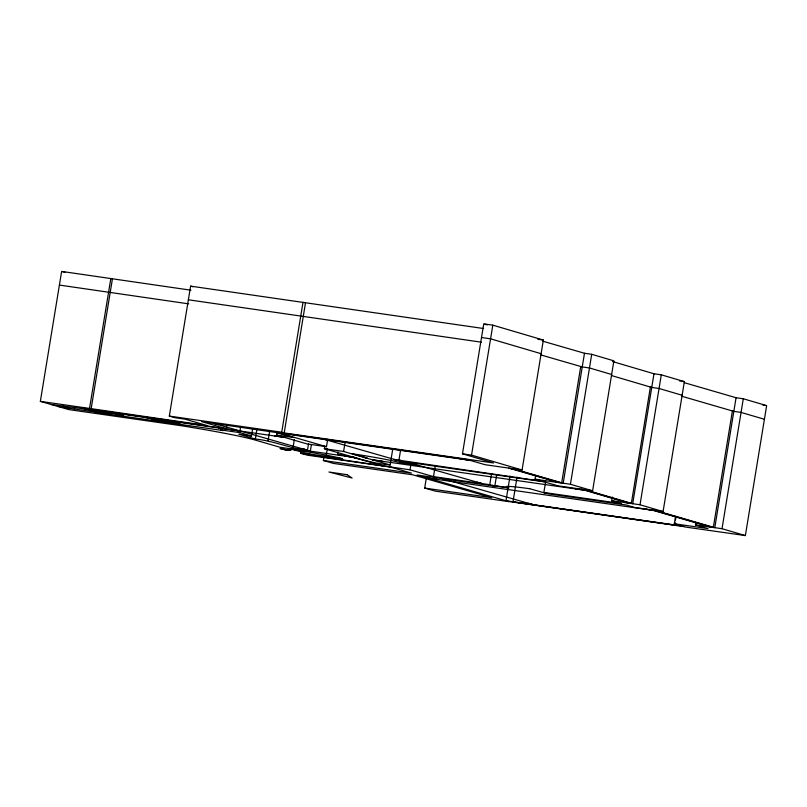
<?xml version="1.0" encoding="UTF-8"?>
<svg xmlns="http://www.w3.org/2000/svg" width="807" height="807" viewBox="0 0 807 807"><rect width="100%" height="100%" fill="white"/><g stroke="black" fill="none" stroke-linecap="round" stroke-linejoin="round"><path stroke-width="1.21" d="M311.371 444.798L310.362 450.982L297.299 449.106L301.657 450.367L280.059 447.27L255.062 440.017A71.46 3.49 9.3 0 0 181.454 425.763L68.746 409.593L40.35 401.372L61.635 271.414L190.906 290.197M97.072 409.744L96.669 412.226L74.446 409.028L74.849 406.557M483.615 328.53L190.603 286.132L169.319 416.089L174.927 417.713L185.136 419.176L207.006 425.511L89.547 408.423L110.831 278.476M91.13 408.887L112.415 278.929M221.532 427.478L221.128 429.96L223.246 430.575L98.01 412.609L98.414 410.138M98.01 412.609L82.465 408.1L226.253 428.729L226.858 425.017M252.652 428.608L251.431 436.032L239.669 432.613L240.688 426.429M310.362 450.982C291.599 448.985 274.138 440.915 255.355 439.018L256.969 429.122M268.065 440.844L269.689 430.948M327.692 439.27L326.482 446.695L306.902 443.89L276.609 435.104L277.013 432.633M326.482 446.695L276.761 432.29L467.727 459.677L485.098 464.701L522.068 470.007L543.353 340.05L492.815 325.16L483.746 323.859L462.472 453.816L493.481 462.956L284.195 432.935L281.724 432.219L303.008 302.262M284.195 432.935L305.48 302.978M292.961 448.067L294.384 439.401M323.99 456.792L323.375 460.504L411.489 473.144L390.739 467.132L307.316 455.158L300.809 453.282L301.415 449.57M307.477 450.145L308.486 443.961M338.032 452.001L337.629 454.472L350.692 456.348L324.364 448.712L324.777 446.241M496.628 475.02L494.802 486.157L489.758 484.694L433.48 476.614L410.037 469.825L325.897 457.387L327.309 448.722M392.777 448.874L390.144 464.953L343.6 451.466L345.214 441.57M400.191 460.071L399.788 462.542L410.561 464.096L398.85 460.706L400.675 449.57M410.037 469.825L411.056 463.642M399.788 462.542L416.049 465.044L416.452 462.572M494.802 486.157L417.088 475L509.136 501.672L435.326 491.14L424.684 488.074L426.308 478.168M433.48 476.614L435.306 465.488M522.068 470.007L471.53 455.108L492.815 325.16M489.758 484.694L491.584 473.558M510.044 476.009L505.989 500.754L682.137 526.023M517.045 477.018L513 501.762L515.118 502.388M542.778 341.19L584.48 353.264L591.713 354.303L613.885 360.84L592.61 490.797L558.03 485.834L535.051 479.187L535.666 475.474M612.503 361.536L653.993 373.772L661.296 374.821L684.366 381.61L663.082 511.567L634.716 507.492L626.293 505.011L548.952 493.924L543.868 492.452L545.693 481.315M580.737 366.499L561.692 482.798L557.395 482.183M584.48 353.264L563.195 483.222L513.161 468.726M592.61 490.797L570.428 484.261L591.713 354.303M543.868 492.452L621.4 503.578L611.656 500.703L612.261 496.991M650.402 387.027L631.356 503.316L626.978 502.69M653.993 373.772L632.708 503.719L585.297 489.748M663.082 511.567L640.022 504.768L661.296 374.821M684.275 382.669L736.065 397.72L743.297 398.759L766.65 405.628L745.365 535.586L685.879 527.112L674.339 523.763L675.55 516.339M675.086 522.482L674.682 524.953L676.801 525.579M675.489 520.011L675.893 517.529M674.339 523.763L708.001 528.595L695.483 524.893L695.886 522.422M732.403 410.965L713.358 527.253L708.98 526.628M736.065 397.72L714.79 527.667L655.778 510.518M745.365 535.586L722.023 528.706L743.297 398.759M111.073 413.547L109.712 413.487A13.073 0.636 9.3 0 1 106.907 413.174A12.347 0.605 9.3 0 1 103.437 412.7L88.578 409.855L98.212 411.187A16.584 0.807 9.3 0 1 102.449 411.832A11.782 0.575 9.3 0 1 106.08 412.427L111.114 413.497M169.45 422.767L168.784 422.727M290.712 450.387L285.285 449.993L280.009 448.5L290.712 450.387L282.632 449.237M161.965 421.708C164.426 422.132 159.1 421.062 161.279 421.395M161.198 421.466L161.975 421.547M161.763 421.547L160.714 421.284M652.893 510.317L643.229 508.844L657.201 510.932M529.755 488.729L526.305 488.255A39.876 1.947 9.3 0 0 507.472 487.398M762.928 405.104L765.409 405.457M50.78 404.398L85.996 409.129M57.499 406.345L74.446 409.028M160.008 421.254L162.449 421.597M157.506 421.103L155.136 420.709M365.4 457.781L367.155 458.033L351.983 453.726L355.483 454.25A37.949 1.856 9.3 0 1 398.063 462.098L399.727 462.542M313.035 455.027L289.128 448.561M545.986 493.077L544.231 492.825L546.753 493.289M537.785 339.253L543.353 340.05M481.507 337.518L490.575 338.819L541.114 353.708M188.364 299.79L481.375 342.188M59.395 285.073L188.677 303.856M580.939 366.741L589.473 367.962L611.656 374.498M679.494 380.914L684.366 381.61M651.663 387.41L659.067 388.48L682.127 395.269M732.615 411.197L741.058 412.417L764.411 419.287M462.472 453.816L471.53 455.108M169.319 416.089L281.724 432.219M288.371 434.317L460.989 459.052M510.206 468.514L514.584 469.139M40.35 401.372L89.547 408.423M276.609 435.104L292.931 437.455L275.651 432.441L201.72 421.627L226.253 428.729M93.874 410.087L219.443 428.083M237.571 430.676L275.5 436.113M221.128 429.96L239.669 432.613M251.431 436.032L238.751 434.216L255.355 439.018M324.364 448.712L343.6 451.466M535.051 479.187L570.428 484.261M398.85 460.706L393.624 459.425L542.324 481.285M544.039 481.779L404.973 461.836L416.049 465.044M364.189 457.438L366.045 457.71M582.341 489.526L586.76 490.172M381.58 461.14L575.825 488.961M307.638 450.77L345.729 456.227M390.144 464.953C372.158 463.682 355.383 456.843 337.629 454.472M300.809 453.282L325.897 457.387M611.656 500.703L640.022 504.768M491.957 485.32L508.985 487.872L492.613 485.521M436.668 479.338L643.835 509.015M695.483 524.893L722.023 528.706M424.684 488.074L491.745 497.687L412.71 474.798L333.503 463.43L323.375 460.504M514.039 502.065L675.752 525.266M508.107 501.379L684.255 526.648M294.232 449.832L297.783 450.346A37.526 1.836 9.3 0 1 340.665 458.255L342.309 458.689L306.68 453.615L310.14 454.623M175.099 422.787L172.748 422.444A25.31 1.241 9.3 0 1 144.423 417.219L143.313 416.926L166.353 420.134M153.199 419.993L158.444 421.113A15.353 0.746 9.3 0 0 165.173 422.081L166.535 422.182L164.588 421.577A23.585 1.15 9.3 0 0 153.391 419.973M529.785 488.729L544.614 492.936M493.713 485.572L494.479 485.794M410.965 463.218L478.329 482.525M326.26 439.886L395.158 459.647M445.928 479.661L529.271 503.558M355.534 457.983L379.048 464.731M217.043 424.341L302.907 448.954M111.689 412.811L120.223 415.262M540.539 354.848L582.24 366.923M512.455 468.837L559.554 482.495M508.783 468.1L558.817 482.596M292.053 448.985L295.675 450.034M62.865 406.123L69.563 408.06M682.046 396.328L733.825 411.378M190.603 286.132L192.843 286.788M62.785 271.757L65.105 272.423M655.062 510.629L711.118 526.931M651.471 509.903L710.402 527.042M181.898 424.643L174.383 422.686L180.445 424.442M170.126 422.959L165.949 421.738A24.694 1.21 9.3 0 0 151.625 419.68M151.625 419.68L155.812 420.901M484.936 324.212L487.327 324.918M611.454 375.548L651.753 387.431M584.51 489.849L629.198 503.003M581 489.123L628.411 503.104M506.463 487.398L507.159 487.61M507.462 487.398L508.602 487.761M97.566 411.348L109.096 413.144L97.647 411.338M470.057 460.343L460.383 458.88L470.057 460.343M236.935 430.504L218.798 427.902L238.176 430.857L236.935 430.504M284.538 437.404L274.864 435.931L284.538 437.404M307.033 450.599L298.61 449.479L308.284 450.952L307.033 450.599M354.798 457.529L345.124 456.056L354.798 457.529M380.934 460.958L372.511 459.839L382.185 461.311L380.934 460.958M584.964 490.273L575.3 488.8L584.964 490.273M436.032 479.156L427.609 478.037L437.283 479.509L436.032 479.156M287.766 434.146L279.232 433.006L288.936 434.489L287.766 434.146M93.34 409.926L84.806 408.786L94.51 410.269L93.34 409.926M412.488 463.43L407.263 462.159L412.488 463.43M356.987 458.184L351.842 456.923L356.987 458.184M327.824 440.118L322.568 438.837L327.824 440.118M218.596 424.573L213.421 423.302L218.596 424.573M113.212 413.033L108.067 411.772L113.212 413.033M121.746 415.474L118.74 415.04L123.915 416.321L121.746 415.474M304.36 449.166L301.354 448.732L306.529 450.003L304.36 449.166M380.611 464.963L377.595 464.529L382.78 465.8L380.611 464.963M479.852 482.747L476.776 482.304L482.021 483.585L479.852 482.747M447.451 479.872L442.196 478.591L447.451 479.872M530.794 503.77L527.717 503.326L532.963 504.617L530.794 503.77M347.111 474.698L328.953 472.004L352.124 478.037L347.111 474.698"/></g></svg>
